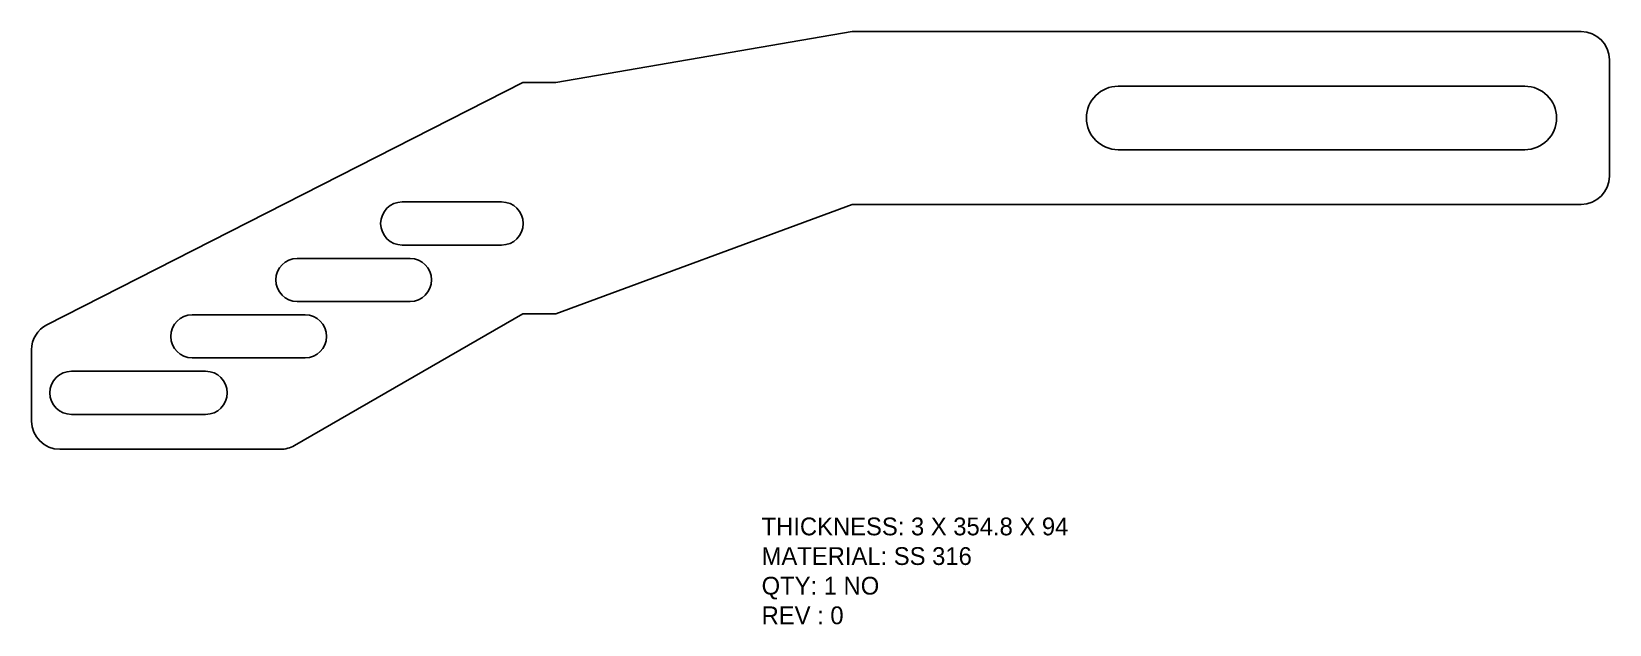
# Model space of a CAD drawing. Header units: inches. Extents: x 2876 to 3231, y 127 to 261.
import ezdxf

# ---------------------------------------------------------------- set-up
doc = ezdxf.new("R2010")
doc.units = ezdxf.units.IN
doc.header["$MEASUREMENT"] = 0
doc.layers.add('LaserCutting', color=3, linetype='Continuous')

msp = doc.modelspace()

# ---------------------------------------------------------------- linework, layer by layer
at = {"layer": 'LaserCutting'}
for p, q in [((2994.23, 249.42), (3060.83, 260.87)), ((3060.83, 260.87), (3224.78, 260.87)), ((3231.13, 254.52), (3231.13, 228.32)), ((2879.8, 194.88), (2986.83, 249.42)), ((2986.83, 249.42), (2994.23, 249.42)), ((3120.68, 248.57), (3212.08, 248.57)), ((3212.08, 234.27), (3120.68, 234.27)), ((2982.03, 222.52), (2959.68, 222.52)), ((2994.23, 197.37), (3060.83, 221.97)), ((3060.83, 221.97), (3224.78, 221.97)), ((2961.43, 209.82), (2936.08, 209.82)), ((2959.68, 212.82), (2982.03, 212.82)), ((2936.08, 200.12), (2961.43, 200.12)), ((2937.83, 197.12), (2912.48, 197.12)), ((2935.48, 167.72), (2986.83, 197.37)), ((2994.23, 197.37), (2986.83, 197.37)), ((2876.33, 173.22), (2876.33, 189.23)), ((2912.48, 187.42), (2937.83, 187.42)), ((2915.48, 184.42), (2885.3, 184.42)), ((2885.3, 174.72), (2915.48, 174.72)), ((2932.3, 166.87), (2882.68, 166.87))]:
    msp.add_line(p, q, dxfattribs=at)
for centre, radius, start, end in [((3224.78, 254.52), 6.35, 0, 90), ((3120.68, 241.42), 7.15, 90, 270), ((3212.08, 241.42), 7.15, 270, 90), ((3224.78, 228.32), 6.35, 270, 360), ((2959.68, 217.67), 4.85, 90, 270), ((2982.03, 217.67), 4.85, 270, 90), ((2936.08, 204.97), 4.85, 90, 270), ((2961.43, 204.97), 4.85, 270, 90), ((2912.48, 192.27), 4.85, 90, 270), ((2937.83, 192.27), 4.85, 270, 90), ((2882.68, 189.23), 6.35, 117, 180), ((2885.3, 179.57), 4.85, 90, 270), ((2915.48, 179.57), 4.85, 270, 90), ((2882.68, 173.22), 6.35, 180, 270), ((2932.3, 173.22), 6.35, 270, 300)]:
    msp.add_arc(centre, radius, start, end, dxfattribs=at)

# ---------------------------------------------------------------- texts
at = {"layer": 'LaserCutting', "insert": (3040.49, 151.5), "char_height": 4, "width": 174.5146, "attachment_point": 1}
msp.add_mtext('{\\fCentury Gothic|b0|i0|c0|p18;THICKNESS: 3 X 354.8 X 94\\PMATERIAL: SS 316\\PQTY: 1 NO\\PREV : 0}', dxfattribs=at)

doc.saveas('drawing.dxf')
